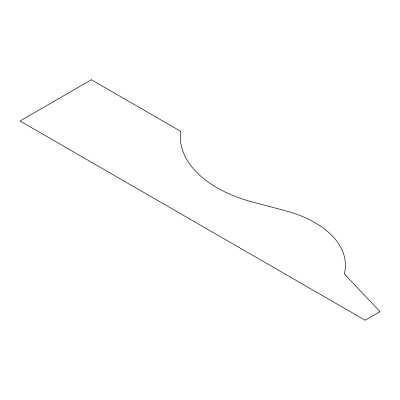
<?xml version="1.0" encoding="UTF-8"?>
<svg xmlns="http://www.w3.org/2000/svg" width="400" height="400" viewBox="0 0 400 400"><rect width="100%" height="100%" fill="white"/><g stroke="black" fill="none" stroke-linecap="round" stroke-linejoin="round"><path stroke-width="0.6" d="M91.405 79.76L20 120.985L365.125 320.24L380 311.65L344.3 273.86A103.86 59.965 0 0 0 284.905 210.6L253.07 202.155A124.87 72.095 0 0 1 180.66 131.29L91.405 79.76"/></g></svg>
